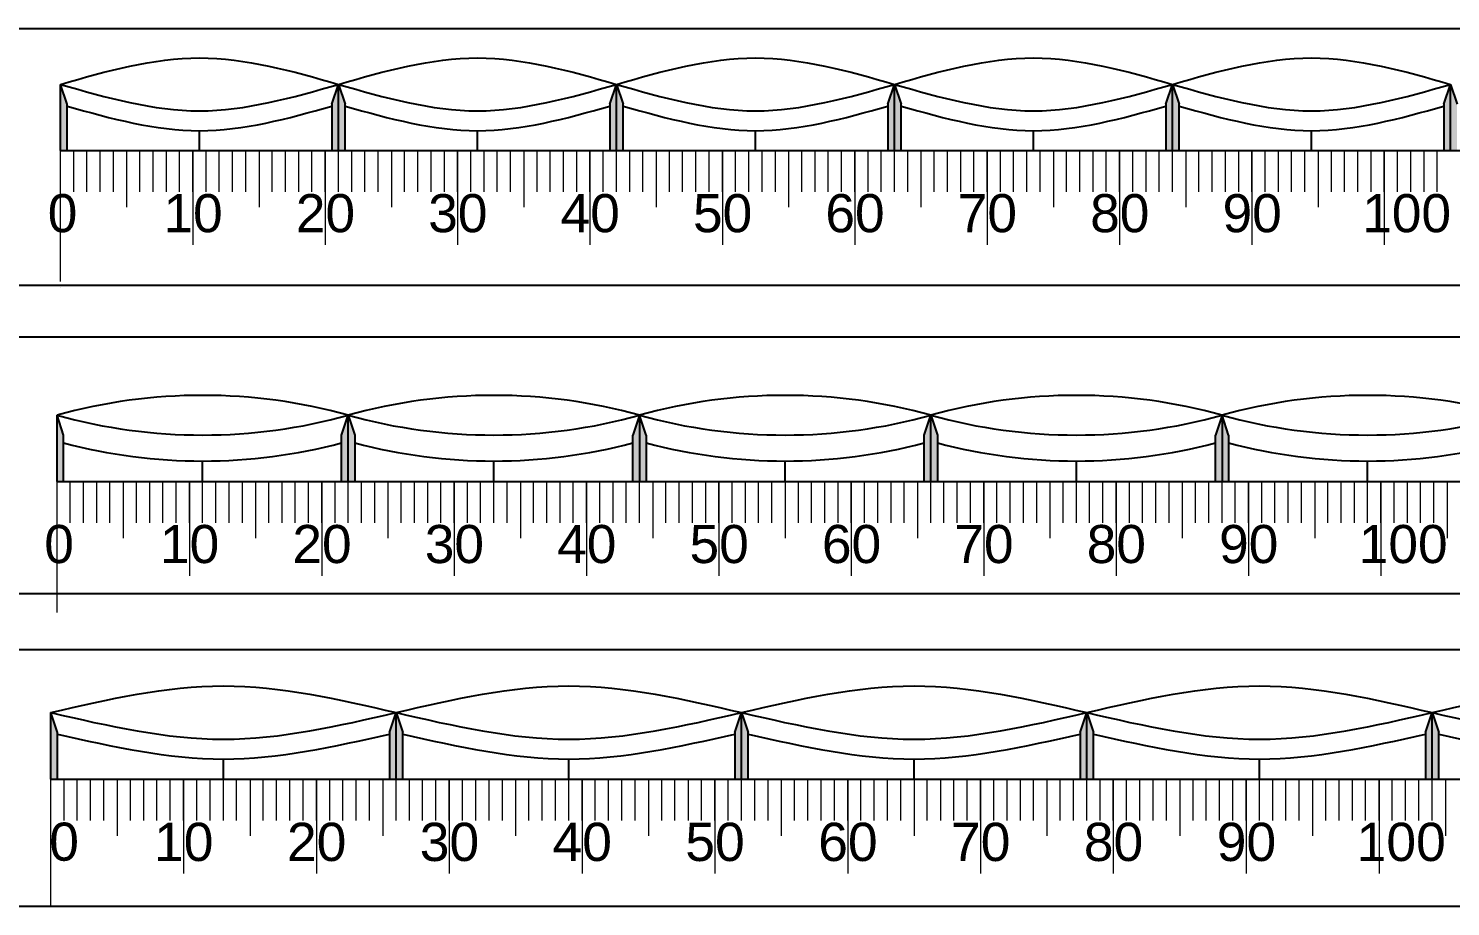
# Model space of a CAD drawing. Header units: millimetres. Extents: x 10828 to 12582, y 10200 to 11457.
# Drawn here: x 10923.9 to 11031.4, y 11234.8 to 11301.1 of the extents above; entities that cross this region are included whole.
import ezdxf

# ---------------------------------------------------------------- set-up
doc = ezdxf.new("R2010")
doc.units = ezdxf.units.MM
doc.linetypes.add('ACAD_ISO03W100', pattern=[30, 12, -18])
for name, color, linetype, lineweight in [('BTONG', 250, 'Continuous', 30), ('chigioixd', 1, 'ACAD_ISO03W100', 30), ('VATLIEU', 250, 'Continuous', 5)]:
    doc.layers.add(name, color=color, linetype=linetype, lineweight=lineweight)
doc.layers.add('GHICHU', color=7, linetype='Continuous')
doc.styles.add('VN-DIM', font='')
doc.styles.get('VN-DIM').set_extended_font_data('VNI-Helve')

# ---------------------------------------------------------------- blocks, each defined once
blk = doc.blocks.new('*U18')
h = blk.add_hatch(color=3)
h.dxf.hatch_style = 1
h.paths.add_polyline_path([(-21.75, 0.25), (-22.25, 1.75), (-22.25, -3.25), (-21.75, -3.25)])
h.paths.add_polyline_path([(-0.25, 1.75), (-0.75, 0.25), (-0.75, -3.25), (-0.25, -3.25)])
h.paths.add_polyline_path([(0.25, 0.25), (-0.25, 1.75), (-0.25, -3.25), (0.25, -3.25)])
h.paths.add_polyline_path([(21.75, 1.75), (21.25, 0.25), (21.25, -3.25), (21.75, -3.25)])
h.paths.add_polyline_path([(22.25, 0.25), (21.75, 1.75), (21.75, -3.25), (22.25, -3.25)])
for p, q in [((-0.75, 0.25), (-0.25, 1.75)), ((-0.25, -3.25), (-0.25, 1.75)), ((-0.25, 1.75), (0.25, 0.25)), ((21.75, 1.75), (21.25, 0.25)), ((21.75, 1.75), (21.75, -3.25)), ((22.25, 0.25), (21.75, 1.75)), ((-0.75, -3.25), (-0.75, 0.25)), ((0.25, 0.25), (0.25, -3.25)), ((21.25, -3.25), (21.25, 0.25)), ((22.25, 0.25), (22.25, -3.25))]:
    blk.add_line(p, q)
at = {"color": 1}
for p, q in [((-11.25, -3.25), (-11.25, -1.75)), ((10.75, -3.25), (10.75, -1.71)), ((10.75, -3.25), (10.75, -1.75))]:
    blk.add_line(p, q, dxfattribs=at)
for centre, start, end in [((-11.25, -37.83), 74.4697, 105.5303), ((-11.25, -37.83), 74.4697, 105.5303), ((-11.25, -37.83), 74.4697, 105.5303), ((10.75, -37.83), 74.4697, 105.5303), ((10.75, -37.83), 74.4697, 105.5303), ((10.75, -37.83), 74.4697, 105.5303), ((-11.25, 41.33), 254.4697, 285.5303), ((-11.25, 41.33), 254.4697, 285.5303), ((-11.25, 41.33), 254.4697, 285.5303), ((10.75, 41.33), 254.4697, 285.5303), ((10.75, 41.33), 254.4697, 285.5303), ((10.75, 41.33), 254.4697, 285.5303)]:
    blk.add_arc(centre, 41.08, start, end)
at = {"color": 5}
for centre, start, end in [((-11.25, -37.83), 74.4697, 105.5303), ((10.75, 41.33), 254.4697, 285.5303)]:
    blk.add_arc(centre, 41.08, start, end, dxfattribs=at)
at = {"color": 6}
for centre, start, end in [((10.75, -37.83), 74.4697, 105.5303), ((-11.25, 41.33), 254.4697, 285.5303)]:
    blk.add_arc(centre, 41.08, start, end, dxfattribs=at)
at = {"color": 1}
for centre in [(-11.25, 39.37), (10.75, 39.37)]:
    blk.add_arc(centre, 41.08, 255.1922, 284.8078, dxfattribs=at)
blk = doc.blocks.new('*U19')
at = {"color": 0, "linetype": 'ByBlock', "lineweight": -2, "transparency": 16777216}
for p in [(0, 0), (44, 0), (88, 0)]:
    blk.add_blockref('*U18', p, dxfattribs=at)

msp = doc.modelspace()

# ---------------------------------------------------------------- hatches: boundary and pattern name
h = msp.add_hatch(color=3)
h.dxf.hatch_style = 1
h.paths.add_polyline_path([(10926.86, 11295.38), (10926.36, 11296.88), (10926.36, 11291.88), (10926.86, 11291.88)])
h.paths.add_polyline_path([(10947.36, 11296.88), (10946.86, 11295.38), (10946.86, 11291.88), (10947.36, 11291.88)])
h.paths.add_polyline_path([(10947.86, 11295.38), (10947.36, 11296.88), (10947.36, 11291.88), (10947.86, 11291.88)])
h.paths.add_polyline_path([(10968.36, 11296.88), (10967.86, 11295.38), (10967.86, 11291.88), (10968.36, 11291.88)])
h.paths.add_polyline_path([(10968.86, 11295.38), (10968.36, 11296.88), (10968.36, 11291.88), (10968.86, 11291.88)])
h = msp.add_hatch(color=3)
h.dxf.hatch_style = 1
h.paths.add_polyline_path([(10968.86, 11295.38), (10968.36, 11296.88), (10968.36, 11291.88), (10968.86, 11291.88)])
h.paths.add_polyline_path([(10989.36, 11296.88), (10988.86, 11295.38), (10988.86, 11291.88), (10989.36, 11291.88)])
h.paths.add_polyline_path([(10989.86, 11295.38), (10989.36, 11296.88), (10989.36, 11291.88), (10989.86, 11291.88)])
h.paths.add_polyline_path([(11010.36, 11296.88), (11009.86, 11295.38), (11009.86, 11291.88), (11010.36, 11291.88)])
h.paths.add_polyline_path([(11010.86, 11295.38), (11010.36, 11296.88), (11010.36, 11291.88), (11010.86, 11291.88)])
h = msp.add_hatch(color=3)
h.dxf.hatch_style = 1
h.paths.add_polyline_path([(11010.86, 11295.38), (11010.36, 11296.88), (11010.36, 11291.88), (11010.86, 11291.88)])
h.paths.add_polyline_path([(11031.36, 11296.88), (11030.86, 11295.38), (11030.86, 11291.88), (11031.36, 11291.88)])
h.paths.add_polyline_path([(11031.86, 11295.38), (11031.36, 11296.88), (11031.36, 11291.88), (11031.86, 11291.88)])
h.paths.add_polyline_path([(11052.36, 11296.88), (11051.86, 11295.38), (11051.86, 11291.88), (11052.36, 11291.88)])
h.paths.add_polyline_path([(11052.86, 11295.38), (11052.36, 11296.88), (11052.36, 11291.88), (11052.86, 11291.88)])
h = msp.add_hatch(color=3)
h.dxf.hatch_style = 1
h.paths.add_polyline_path([(10926.13, 11247.92), (10925.63, 11249.43), (10925.63, 11244.41), (10926.13, 11244.41)])
h.paths.add_polyline_path([(10951.71, 11249.43), (10951.21, 11247.92), (10951.21, 11244.41), (10951.71, 11244.41)])
h.paths.add_polyline_path([(10952.21, 11247.92), (10951.71, 11249.43), (10951.71, 11244.41), (10952.21, 11244.41)])
h.paths.add_polyline_path([(10977.8, 11249.43), (10977.3, 11247.92), (10977.3, 11244.41), (10977.8, 11244.41)])
h.paths.add_polyline_path([(10978.3, 11247.92), (10977.8, 11249.43), (10977.8, 11244.41), (10978.3, 11244.41)])
h = msp.add_hatch(color=3)
h.dxf.hatch_style = 1
h.paths.add_polyline_path([(10978.3, 11247.92), (10977.8, 11249.43), (10977.8, 11244.41), (10978.3, 11244.41)])
h.paths.add_polyline_path([(11003.88, 11249.43), (11003.38, 11247.92), (11003.38, 11244.41), (11003.88, 11244.41)])
h.paths.add_polyline_path([(11004.39, 11247.92), (11003.88, 11249.43), (11003.88, 11244.41), (11004.39, 11244.41)])
h.paths.add_polyline_path([(11029.97, 11249.43), (11029.47, 11247.92), (11029.47, 11244.41), (11029.97, 11244.41)])
h.paths.add_polyline_path([(11030.47, 11247.92), (11029.97, 11249.43), (11029.97, 11244.41), (11030.47, 11244.41)])

# ---------------------------------------------------------------- linework, layer by layer
for p, q in [((10926.36, 11291.88), (10926.36, 11296.88)), ((10926.86, 11295.38), (10926.36, 11296.88)), ((10946.86, 11295.38), (10947.36, 11296.88)), ((10947.36, 11291.88), (10947.36, 11296.88)), ((10947.36, 11296.88), (10947.86, 11295.38)), ((10967.86, 11295.38), (10968.36, 11296.88)), ((10968.36, 11291.88), (10968.36, 11296.88)), ((10968.36, 11296.88), (10968.86, 11295.38)), ((10988.86, 11295.38), (10989.36, 11296.88)), ((10989.36, 11291.88), (10989.36, 11296.88)), ((10989.36, 11296.88), (10989.86, 11295.38)), ((11009.86, 11295.38), (11010.36, 11296.88)), ((11010.36, 11291.88), (11010.36, 11296.88)), ((11010.36, 11296.88), (11010.86, 11295.38)), ((11030.86, 11295.38), (11031.36, 11296.88)), ((11031.36, 11291.88), (11031.36, 11296.88)), ((11031.36, 11296.88), (11031.86, 11295.38)), ((10926.36, 11291.88), (10926.36, 11295.38)), ((10926.86, 11291.88), (10926.86, 11295.38)), ((10946.86, 11295.38), (10946.86, 11291.88)), ((10947.86, 11291.88), (10947.86, 11295.38)), ((10967.86, 11295.38), (10967.86, 11291.88)), ((10968.86, 11291.88), (10968.86, 11295.38)), ((10988.86, 11295.38), (10988.86, 11291.88)), ((10989.86, 11291.88), (10989.86, 11295.38)), ((11009.86, 11295.38), (11009.86, 11291.88)), ((11010.86, 11291.88), (11010.86, 11295.38)), ((11030.86, 11295.38), (11030.86, 11291.88)), ((10926.1, 11266.89), (10926.1, 11271.89)), ((10926.6, 11270.39), (10926.1, 11271.89)), ((10926.6, 11266.89), (10926.6, 11270.39)), ((10926.1, 11266.89), (10926.1, 11268.39)), ((10926.1, 11266.89), (11066.1, 11266.89)), ((10926.1, 11266.89), (10926.6, 11266.89)), ((10947.1, 11266.89), (10947.6, 11266.89)), ((10948.1, 11266.89), (10959.1, 11266.89)), ((10969.1, 11266.89), (10969.6, 11266.89)), ((10925.63, 11244.41), (10925.63, 11249.43)), ((10926.13, 11247.92), (10925.63, 11249.43)), ((10951.21, 11247.92), (10951.71, 11249.43)), ((10951.71, 11244.41), (10951.71, 11249.43)), ((10951.71, 11249.43), (10952.21, 11247.92)), ((10977.3, 11247.92), (10977.8, 11249.43)), ((10977.8, 11244.41), (10977.8, 11249.43)), ((10977.8, 11249.43), (10978.3, 11247.92)), ((11003.38, 11247.92), (11003.88, 11249.43)), ((11003.88, 11244.41), (11003.88, 11249.43)), ((11003.88, 11249.43), (11004.39, 11247.92)), ((11029.47, 11247.92), (11029.97, 11249.43)), ((11029.97, 11244.41), (11029.97, 11249.43)), ((11029.97, 11249.43), (11030.47, 11247.92)), ((10925.63, 11244.41), (10925.63, 11247.92)), ((10926.13, 11244.41), (10926.13, 11247.92)), ((10951.21, 11247.92), (10951.21, 11244.41)), ((10952.21, 11244.41), (10952.21, 11247.92)), ((10977.3, 11247.92), (10977.3, 11244.41)), ((10978.3, 11244.41), (10978.3, 11247.92)), ((11003.38, 11247.92), (11003.38, 11244.41)), ((11004.39, 11244.41), (11004.39, 11247.92)), ((11029.47, 11247.92), (11029.47, 11244.41)), ((11030.47, 11244.41), (11030.47, 11247.92))]:
    msp.add_line(p, q)
at = {"color": 1}
for p, q in [((10936.86, 11291.88), (10936.86, 11293.38)), ((10957.86, 11291.88), (10957.86, 11293.38)), ((10978.86, 11291.88), (10978.86, 11293.38)), ((10999.86, 11291.88), (10999.86, 11293.38)), ((11020.86, 11291.88), (11020.86, 11293.38)), ((10938.67, 11244.41), (10938.67, 11245.92)), ((10964.76, 11244.41), (10964.76, 11245.92)), ((10990.84, 11244.41), (10990.84, 11245.92)), ((11016.93, 11244.41), (11016.93, 11245.92))]:
    msp.add_line(p, q, dxfattribs=at)
at = {"color": 0}
for p, q in [((10926.36, 11291.88), (11056.36, 11291.88)), ((10926.36, 11291.88), (10926.86, 11291.88)), ((10936.36, 11291.88), (10936.86, 11291.88)), ((10947.36, 11291.88), (10947.86, 11291.88)), ((10968.36, 11291.88), (10968.86, 11291.88)), ((10925.63, 11244.41), (11056.56, 11244.41)), ((10925.63, 11244.41), (10926.13, 11244.41)), ((10951.71, 11244.41), (10952.21, 11244.41)), ((10977.8, 11244.41), (10978.3, 11244.41))]:
    msp.add_line(p, q, dxfattribs=at)
for points in [[(10867.25, 11301.1), (11086.86, 11301.1), (11086.86, 11281.69), (10867.25, 11281.69)], [(10867.28, 11277.82), (11086.89, 11277.82), (11086.89, 11258.41), (10867.28, 11258.41)], [(10867.33, 11254.19), (11086.94, 11254.19), (11086.94, 11234.78), (10867.33, 11234.78)]]:
    msp.add_lwpolyline(points, close=True)
at = {"color": 5}
for points in [[(10926.36, 11296.88), (10936.86, 11298.88), (10947.36, 11296.88)], [(10968.36, 11296.88), (10978.86, 11298.88), (10989.36, 11296.88)], [(11010.36, 11296.88), (11020.86, 11298.88), (11031.36, 11296.88)], [(10947.36, 11296.88), (10957.86, 11294.88), (10968.36, 11296.88)], [(10989.36, 11296.88), (10999.86, 11294.88), (11010.36, 11296.88)], [(10925.63, 11249.43), (10938.67, 11251.44), (10951.71, 11249.43)], [(10977.8, 11249.43), (10990.84, 11251.44), (11003.88, 11249.43)], [(11029.97, 11249.43), (11043.01, 11251.44), (11056.06, 11249.43)], [(10951.71, 11249.43), (10964.76, 11247.42), (10977.8, 11249.43)], [(11003.88, 11249.43), (11016.93, 11247.42), (11029.97, 11249.43)]]:
    msp.add_spline(points, degree=3, dxfattribs=at)
at = {"color": 6}
for points in [[(10947.36, 11296.88), (10957.86, 11298.88), (10968.36, 11296.88)], [(10989.36, 11296.88), (10999.86, 11298.88), (11010.36, 11296.88)], [(10926.36, 11296.88), (10936.86, 11294.88), (10947.36, 11296.88)], [(10968.36, 11296.88), (10978.86, 11294.88), (10989.36, 11296.88)], [(11010.36, 11296.88), (11020.86, 11294.88), (11031.36, 11296.88)], [(10951.71, 11249.43), (10964.76, 11251.44), (10977.8, 11249.43)], [(11003.88, 11249.43), (11016.93, 11251.44), (11029.97, 11249.43)], [(10925.63, 11249.43), (10938.67, 11247.42), (10951.71, 11249.43)], [(10977.8, 11249.43), (10990.84, 11247.42), (11003.88, 11249.43)], [(11029.97, 11249.43), (11043.01, 11247.42), (11056.06, 11249.43)]]:
    msp.add_spline(points, degree=3, dxfattribs=at)
at = {"color": 1}
for points in [[(10926.86, 11295.24), (10930.2, 11294.29), (10936.86, 11292.47), (10943.53, 11294.29), (10946.86, 11295.24)], [(10947.86, 11295.24), (10951.2, 11294.29), (10957.86, 11292.47), (10964.53, 11294.29), (10967.86, 11295.24)], [(10968.86, 11295.24), (10972.2, 11294.29), (10978.86, 11292.47), (10985.53, 11294.29), (10988.86, 11295.24)], [(10989.86, 11295.24), (10993.2, 11294.29), (10999.86, 11292.47), (11006.53, 11294.29), (11009.86, 11295.24)], [(11010.86, 11295.24), (11014.2, 11294.29), (11020.86, 11292.47), (11027.53, 11294.29), (11030.86, 11295.24)], [(10926.13, 11247.81), (10930.31, 11246.85), (10938.67, 11244.99), (10947.03, 11246.85), (10951.21, 11247.81)], [(10952.21, 11247.81), (10956.4, 11246.85), (10964.76, 11244.99), (10973.12, 11246.85), (10977.3, 11247.81)], [(10978.3, 11247.81), (10982.48, 11246.85), (10990.84, 11244.99), (10999.2, 11246.85), (11003.38, 11247.81)], [(11004.39, 11247.81), (11008.57, 11246.85), (11016.93, 11244.99), (11025.29, 11246.85), (11029.47, 11247.81)], [(11030.47, 11247.81), (11034.65, 11246.85), (11043.01, 11244.99), (11051.37, 11246.85), (11055.55, 11247.81)]]:
    msp.add_open_spline(points, degree=3, dxfattribs=at)
at = {"layer": 'BTONG', "color": 0, "linetype": 'ByBlock', "lineweight": 13, "ltscale": 0.13}
for p, q in [((10926.36, 11288.76), (10926.36, 11291.88)), ((10927.36, 11288.76), (10927.36, 11291.88)), ((10928.36, 11288.76), (10928.36, 11291.88)), ((10929.36, 11288.76), (10929.36, 11291.88)), ((10930.36, 11288.76), (10930.36, 11291.88)), ((10931.36, 11291.88), (10931.36, 11287.6)), ((10932.36, 11288.76), (10932.36, 11291.88)), ((10933.36, 11288.76), (10933.36, 11291.88)), ((10934.36, 11288.76), (10934.36, 11291.88)), ((10935.36, 11288.76), (10935.36, 11291.88)), ((10936.36, 11288.76), (10936.36, 11291.88)), ((10937.36, 11288.76), (10937.36, 11291.88)), ((10938.36, 11288.76), (10938.36, 11291.88)), ((10939.36, 11288.76), (10939.36, 11291.88)), ((10940.36, 11288.76), (10940.36, 11291.88)), ((10941.36, 11291.88), (10941.36, 11287.6)), ((10942.36, 11288.76), (10942.36, 11291.88)), ((10943.36, 11288.76), (10943.36, 11291.88)), ((10944.36, 11288.76), (10944.36, 11291.88)), ((10945.36, 11288.76), (10945.36, 11291.88)), ((10946.36, 11288.76), (10946.36, 11291.88)), ((10947.36, 11288.76), (10947.36, 11291.88)), ((10948.36, 11288.76), (10948.36, 11291.88)), ((10949.36, 11288.76), (10949.36, 11291.88)), ((10950.36, 11288.76), (10950.36, 11291.88)), ((10951.36, 11291.88), (10951.36, 11287.6)), ((10952.36, 11288.76), (10952.36, 11291.88)), ((10953.36, 11288.76), (10953.36, 11291.88)), ((10954.36, 11288.76), (10954.36, 11291.88)), ((10955.36, 11288.76), (10955.36, 11291.88)), ((10956.36, 11288.76), (10956.36, 11291.88)), ((10957.36, 11288.76), (10957.36, 11291.88)), ((10958.36, 11288.76), (10958.36, 11291.88)), ((10959.36, 11288.76), (10959.36, 11291.88)), ((10960.36, 11288.76), (10960.36, 11291.88)), ((10961.36, 11291.88), (10961.36, 11287.6)), ((10962.36, 11288.76), (10962.36, 11291.88)), ((10963.36, 11288.76), (10963.36, 11291.88)), ((10964.36, 11288.76), (10964.36, 11291.88)), ((10965.36, 11288.76), (10965.36, 11291.88)), ((10966.36, 11288.76), (10966.36, 11291.88)), ((10967.36, 11288.76), (10967.36, 11291.88)), ((10968.36, 11288.76), (10968.36, 11291.88)), ((10969.36, 11288.76), (10969.36, 11291.88)), ((10970.36, 11288.76), (10970.36, 11291.88)), ((10971.36, 11291.88), (10971.36, 11287.6)), ((10972.36, 11288.76), (10972.36, 11291.88)), ((10973.36, 11288.76), (10973.36, 11291.88)), ((10974.36, 11288.76), (10974.36, 11291.88)), ((10975.36, 11288.76), (10975.36, 11291.88)), ((10976.36, 11288.76), (10976.36, 11291.88)), ((10977.36, 11288.76), (10977.36, 11291.88)), ((10978.36, 11288.76), (10978.36, 11291.88)), ((10979.36, 11288.76), (10979.36, 11291.88)), ((10980.36, 11288.76), (10980.36, 11291.88)), ((10981.36, 11291.88), (10981.36, 11287.6)), ((10982.36, 11288.76), (10982.36, 11291.88)), ((10983.36, 11288.76), (10983.36, 11291.88)), ((10984.36, 11288.76), (10984.36, 11291.88)), ((10985.36, 11288.76), (10985.36, 11291.88)), ((10986.36, 11288.76), (10986.36, 11291.88)), ((10987.36, 11288.76), (10987.36, 11291.88)), ((10988.36, 11288.76), (10988.36, 11291.88)), ((10989.36, 11288.76), (10989.36, 11291.88)), ((10990.36, 11288.76), (10990.36, 11291.88)), ((10991.36, 11291.88), (10991.36, 11287.6)), ((10992.36, 11288.76), (10992.36, 11291.88)), ((10993.36, 11288.76), (10993.36, 11291.88)), ((10994.36, 11288.76), (10994.36, 11291.88)), ((10995.36, 11288.76), (10995.36, 11291.88)), ((10996.36, 11288.76), (10996.36, 11291.88)), ((10997.36, 11288.76), (10997.36, 11291.88)), ((10998.36, 11288.76), (10998.36, 11291.88)), ((10999.36, 11288.76), (10999.36, 11291.88)), ((11000.36, 11288.76), (11000.36, 11291.88)), ((11001.36, 11291.88), (11001.36, 11287.6)), ((11002.36, 11288.76), (11002.36, 11291.88)), ((11003.36, 11288.76), (11003.36, 11291.88)), ((11004.36, 11288.76), (11004.36, 11291.88)), ((11005.36, 11288.76), (11005.36, 11291.88)), ((11006.36, 11288.76), (11006.36, 11291.88)), ((11007.36, 11288.76), (11007.36, 11291.88)), ((11008.36, 11288.76), (11008.36, 11291.88)), ((11009.36, 11288.76), (11009.36, 11291.88)), ((11010.36, 11288.76), (11010.36, 11291.88)), ((11011.36, 11291.88), (11011.36, 11287.6)), ((11012.36, 11288.76), (11012.36, 11291.88)), ((11013.36, 11288.76), (11013.36, 11291.88)), ((11014.36, 11288.76), (11014.36, 11291.88)), ((11015.36, 11288.76), (11015.36, 11291.88)), ((11016.36, 11288.76), (11016.36, 11291.88)), ((11017.36, 11288.76), (11017.36, 11291.88)), ((11018.36, 11288.76), (11018.36, 11291.88)), ((11019.36, 11288.76), (11019.36, 11291.88)), ((11020.36, 11288.76), (11020.36, 11291.88)), ((11021.36, 11291.88), (11021.36, 11287.6)), ((11022.36, 11288.76), (11022.36, 11291.88)), ((11023.36, 11288.76), (11023.36, 11291.88)), ((11024.36, 11288.76), (11024.36, 11291.88)), ((11025.36, 11288.76), (11025.36, 11291.88)), ((11026.36, 11288.76), (11026.36, 11291.88)), ((11027.36, 11288.76), (11027.36, 11291.88)), ((11028.36, 11288.76), (11028.36, 11291.88)), ((11029.36, 11288.76), (11029.36, 11291.88)), ((11030.36, 11288.76), (11030.36, 11291.88)), ((10926.1, 11263.77), (10926.1, 11266.89)), ((10927.1, 11263.77), (10927.1, 11266.89)), ((10928.1, 11263.77), (10928.1, 11266.89)), ((10929.1, 11263.77), (10929.1, 11266.89)), ((10930.1, 11263.77), (10930.1, 11266.89)), ((10931.1, 11266.89), (10931.1, 11262.61)), ((10932.1, 11263.77), (10932.1, 11266.89)), ((10933.1, 11263.77), (10933.1, 11266.89)), ((10934.1, 11263.77), (10934.1, 11266.89)), ((10935.1, 11263.77), (10935.1, 11266.89)), ((10936.1, 11263.77), (10936.1, 11266.89)), ((10937.1, 11263.77), (10937.1, 11266.89)), ((10938.1, 11263.77), (10938.1, 11266.89)), ((10939.1, 11263.77), (10939.1, 11266.89)), ((10940.1, 11263.77), (10940.1, 11266.89)), ((10941.1, 11266.89), (10941.1, 11262.61)), ((10942.1, 11263.77), (10942.1, 11266.89)), ((10943.1, 11263.77), (10943.1, 11266.89)), ((10944.1, 11263.77), (10944.1, 11266.89)), ((10945.1, 11263.77), (10945.1, 11266.89)), ((10946.1, 11263.77), (10946.1, 11266.89)), ((10947.1, 11263.77), (10947.1, 11266.89)), ((10948.1, 11263.77), (10948.1, 11266.89)), ((10949.1, 11263.77), (10949.1, 11266.89)), ((10950.1, 11263.77), (10950.1, 11266.89)), ((10951.1, 11266.89), (10951.1, 11262.61)), ((10952.1, 11263.77), (10952.1, 11266.89)), ((10953.1, 11263.77), (10953.1, 11266.89)), ((10954.1, 11263.77), (10954.1, 11266.89)), ((10955.1, 11263.77), (10955.1, 11266.89)), ((10956.1, 11263.77), (10956.1, 11266.89)), ((10957.1, 11263.77), (10957.1, 11266.89)), ((10958.1, 11263.77), (10958.1, 11266.89)), ((10959.1, 11263.77), (10959.1, 11266.89)), ((10960.1, 11263.77), (10960.1, 11266.89)), ((10961.1, 11266.89), (10961.1, 11262.61)), ((10962.1, 11263.77), (10962.1, 11266.89)), ((10963.1, 11263.77), (10963.1, 11266.89)), ((10964.1, 11263.77), (10964.1, 11266.89)), ((10965.1, 11263.77), (10965.1, 11266.89)), ((10966.1, 11263.77), (10966.1, 11266.89)), ((10967.1, 11263.77), (10967.1, 11266.89)), ((10968.1, 11263.77), (10968.1, 11266.89)), ((10969.1, 11263.77), (10969.1, 11266.89)), ((10970.1, 11263.77), (10970.1, 11266.89)), ((10971.1, 11266.89), (10971.1, 11262.61)), ((10972.1, 11263.77), (10972.1, 11266.89)), ((10973.1, 11263.77), (10973.1, 11266.89)), ((10974.1, 11263.77), (10974.1, 11266.89)), ((10975.1, 11263.77), (10975.1, 11266.89)), ((10976.1, 11263.77), (10976.1, 11266.89)), ((10977.1, 11263.77), (10977.1, 11266.89)), ((10978.1, 11263.77), (10978.1, 11266.89)), ((10979.1, 11263.77), (10979.1, 11266.89)), ((10980.1, 11263.77), (10980.1, 11266.89)), ((10981.1, 11266.89), (10981.1, 11262.61)), ((10982.1, 11263.77), (10982.1, 11266.89)), ((10983.1, 11263.77), (10983.1, 11266.89)), ((10984.1, 11263.77), (10984.1, 11266.89)), ((10985.1, 11263.77), (10985.1, 11266.89)), ((10986.1, 11263.77), (10986.1, 11266.89)), ((10987.1, 11263.77), (10987.1, 11266.89)), ((10988.1, 11263.77), (10988.1, 11266.89)), ((10989.1, 11263.77), (10989.1, 11266.89)), ((10990.1, 11263.77), (10990.1, 11266.89)), ((10991.1, 11266.89), (10991.1, 11262.61)), ((10992.1, 11263.77), (10992.1, 11266.89)), ((10993.1, 11263.77), (10993.1, 11266.89)), ((10994.1, 11263.77), (10994.1, 11266.89)), ((10995.1, 11263.77), (10995.1, 11266.89)), ((10996.1, 11263.77), (10996.1, 11266.89)), ((10997.1, 11263.77), (10997.1, 11266.89)), ((10998.1, 11263.77), (10998.1, 11266.89)), ((10999.1, 11263.77), (10999.1, 11266.89)), ((11000.1, 11263.77), (11000.1, 11266.89)), ((11001.1, 11266.89), (11001.1, 11262.61)), ((11002.1, 11263.77), (11002.1, 11266.89)), ((11003.1, 11263.77), (11003.1, 11266.89)), ((11004.1, 11263.77), (11004.1, 11266.89)), ((11005.1, 11263.77), (11005.1, 11266.89)), ((11006.1, 11263.77), (11006.1, 11266.89)), ((11007.1, 11263.77), (11007.1, 11266.89)), ((11008.1, 11263.77), (11008.1, 11266.89)), ((11009.1, 11263.77), (11009.1, 11266.89)), ((11010.1, 11263.77), (11010.1, 11266.89)), ((11011.1, 11266.89), (11011.1, 11262.61)), ((11012.1, 11263.77), (11012.1, 11266.89)), ((11013.1, 11263.77), (11013.1, 11266.89)), ((11014.1, 11263.77), (11014.1, 11266.89)), ((11015.1, 11263.77), (11015.1, 11266.89)), ((11016.1, 11263.77), (11016.1, 11266.89)), ((11017.1, 11263.77), (11017.1, 11266.89)), ((11018.1, 11263.77), (11018.1, 11266.89)), ((11019.1, 11263.77), (11019.1, 11266.89)), ((11020.1, 11263.77), (11020.1, 11266.89)), ((11021.1, 11266.89), (11021.1, 11262.61)), ((11022.1, 11263.77), (11022.1, 11266.89)), ((11023.1, 11263.77), (11023.1, 11266.89)), ((11024.1, 11263.77), (11024.1, 11266.89)), ((11025.1, 11263.77), (11025.1, 11266.89)), ((11026.1, 11263.77), (11026.1, 11266.89)), ((11027.1, 11263.77), (11027.1, 11266.89)), ((11028.1, 11263.77), (11028.1, 11266.89)), ((11029.1, 11263.77), (11029.1, 11266.89)), ((11030.1, 11263.77), (11030.1, 11266.89)), ((11031.1, 11266.89), (11031.1, 11262.61)), ((10925.63, 11241.28), (10925.63, 11244.41)), ((10926.63, 11241.28), (10926.63, 11244.41)), ((10927.63, 11241.28), (10927.63, 11244.41)), ((10928.64, 11241.28), (10928.64, 11244.41)), ((10929.64, 11241.28), (10929.64, 11244.41)), ((10930.64, 11244.41), (10930.64, 11240.11)), ((10931.65, 11241.28), (10931.65, 11244.41)), ((10932.65, 11241.28), (10932.65, 11244.41)), ((10933.65, 11241.28), (10933.65, 11244.41)), ((10934.66, 11241.28), (10934.66, 11244.41)), ((10935.66, 11241.28), (10935.66, 11244.41)), ((10936.66, 11241.28), (10936.66, 11244.41)), ((10937.67, 11241.28), (10937.67, 11244.41)), ((10938.67, 11241.28), (10938.67, 11244.41)), ((10939.67, 11241.28), (10939.67, 11244.41)), ((10940.68, 11244.41), (10940.68, 11240.11)), ((10941.68, 11241.28), (10941.68, 11244.41)), ((10942.68, 11241.28), (10942.68, 11244.41)), ((10943.69, 11241.28), (10943.69, 11244.41)), ((10944.69, 11241.28), (10944.69, 11244.41)), ((10945.69, 11241.28), (10945.69, 11244.41)), ((10946.7, 11241.28), (10946.7, 11244.41)), ((10947.7, 11241.28), (10947.7, 11244.41)), ((10948.7, 11241.28), (10948.7, 11244.41)), ((10949.71, 11241.28), (10949.71, 11244.41)), ((10950.71, 11244.41), (10950.71, 11240.11)), ((10951.71, 11241.28), (10951.71, 11244.41)), ((10952.72, 11241.28), (10952.72, 11244.41)), ((10953.72, 11241.28), (10953.72, 11244.41)), ((10954.72, 11241.28), (10954.72, 11244.41)), ((10955.73, 11241.28), (10955.73, 11244.41)), ((10956.73, 11241.28), (10956.73, 11244.41)), ((10957.73, 11241.28), (10957.73, 11244.41)), ((10958.74, 11241.28), (10958.74, 11244.41)), ((10959.74, 11241.28), (10959.74, 11244.41)), ((10960.74, 11244.41), (10960.74, 11240.11)), ((10961.75, 11241.28), (10961.75, 11244.41)), ((10962.75, 11241.28), (10962.75, 11244.41)), ((10963.75, 11241.28), (10963.75, 11244.41)), ((10964.76, 11241.28), (10964.76, 11244.41)), ((10965.76, 11241.28), (10965.76, 11244.41)), ((10966.76, 11241.28), (10966.76, 11244.41)), ((10967.77, 11241.28), (10967.77, 11244.41)), ((10968.77, 11241.28), (10968.77, 11244.41)), ((10969.77, 11241.28), (10969.77, 11244.41)), ((10970.78, 11244.41), (10970.78, 11240.11)), ((10971.78, 11241.28), (10971.78, 11244.41)), ((10972.78, 11241.28), (10972.78, 11244.41)), ((10973.79, 11241.28), (10973.79, 11244.41)), ((10974.79, 11241.28), (10974.79, 11244.41)), ((10975.79, 11241.28), (10975.79, 11244.41)), ((10976.8, 11241.28), (10976.8, 11244.41)), ((10977.8, 11241.28), (10977.8, 11244.41)), ((10978.8, 11241.28), (10978.8, 11244.41)), ((10979.81, 11241.28), (10979.81, 11244.41)), ((10980.81, 11244.41), (10980.81, 11240.11)), ((10981.81, 11241.28), (10981.81, 11244.41)), ((10982.82, 11241.28), (10982.82, 11244.41)), ((10983.82, 11241.28), (10983.82, 11244.41)), ((10984.82, 11241.28), (10984.82, 11244.41)), ((10985.83, 11241.28), (10985.83, 11244.41)), ((10986.83, 11241.28), (10986.83, 11244.41)), ((10987.83, 11241.28), (10987.83, 11244.41)), ((10988.84, 11241.28), (10988.84, 11244.41)), ((10989.84, 11241.28), (10989.84, 11244.41)), ((10990.84, 11244.41), (10990.84, 11240.11)), ((10991.84, 11241.28), (10991.84, 11244.41)), ((10992.85, 11241.28), (10992.85, 11244.41)), ((10993.85, 11241.28), (10993.85, 11244.41)), ((10994.85, 11241.28), (10994.85, 11244.41)), ((10995.86, 11241.28), (10995.86, 11244.41)), ((10996.86, 11241.28), (10996.86, 11244.41)), ((10997.86, 11241.28), (10997.86, 11244.41)), ((10998.87, 11241.28), (10998.87, 11244.41)), ((10999.87, 11241.28), (10999.87, 11244.41)), ((11000.87, 11244.41), (11000.87, 11240.11)), ((11001.88, 11241.28), (11001.88, 11244.41)), ((11002.88, 11241.28), (11002.88, 11244.41)), ((11003.88, 11241.28), (11003.88, 11244.41)), ((11004.89, 11241.28), (11004.89, 11244.41)), ((11005.89, 11241.28), (11005.89, 11244.41)), ((11006.89, 11241.28), (11006.89, 11244.41)), ((11007.9, 11241.28), (11007.9, 11244.41)), ((11008.9, 11241.28), (11008.9, 11244.41)), ((11009.9, 11241.28), (11009.9, 11244.41)), ((11010.91, 11244.41), (11010.91, 11240.11)), ((11011.91, 11241.28), (11011.91, 11244.41)), ((11012.91, 11241.28), (11012.91, 11244.41)), ((11013.92, 11241.28), (11013.92, 11244.41)), ((11014.92, 11241.28), (11014.92, 11244.41)), ((11015.92, 11241.28), (11015.92, 11244.41)), ((11016.93, 11241.28), (11016.93, 11244.41)), ((11017.93, 11241.28), (11017.93, 11244.41)), ((11018.93, 11241.28), (11018.93, 11244.41)), ((11019.94, 11241.28), (11019.94, 11244.41)), ((11020.94, 11244.41), (11020.94, 11240.11)), ((11021.94, 11241.28), (11021.94, 11244.41)), ((11022.95, 11241.28), (11022.95, 11244.41)), ((11023.95, 11241.28), (11023.95, 11244.41)), ((11024.95, 11241.28), (11024.95, 11244.41)), ((11025.96, 11241.28), (11025.96, 11244.41)), ((11026.96, 11241.28), (11026.96, 11244.41)), ((11027.96, 11241.28), (11027.96, 11244.41)), ((11028.97, 11241.28), (11028.97, 11244.41)), ((11029.97, 11241.28), (11029.97, 11244.41)), ((11030.97, 11244.41), (11030.97, 11240.11))]:
    msp.add_line(p, q, dxfattribs=at)
at = {"layer": 'VATLIEU', "color": 4, "linetype": 'ByBlock', "lineweight": 13, "ltscale": 0.13}
for p, q in [((10926.36, 11281.99), (10926.36, 11291.88)), ((10936.36, 11291.88), (10936.36, 11284.76)), ((10946.36, 11291.88), (10946.36, 11284.76)), ((10956.36, 11291.88), (10956.36, 11284.76)), ((10966.36, 11291.88), (10966.36, 11284.76)), ((10976.36, 11291.88), (10976.36, 11284.76)), ((10986.36, 11291.88), (10986.36, 11284.76)), ((10996.36, 11291.88), (10996.36, 11284.76)), ((11006.36, 11291.88), (11006.36, 11284.76)), ((11016.36, 11291.88), (11016.36, 11284.76)), ((11026.36, 11291.88), (11026.36, 11284.76)), ((10926.1, 11257), (10926.1, 11266.89)), ((10936.1, 11266.89), (10936.1, 11259.77)), ((10946.1, 11266.89), (10946.1, 11259.77)), ((10956.1, 11266.89), (10956.1, 11259.77)), ((10966.1, 11266.89), (10966.1, 11259.77)), ((10976.1, 11266.89), (10976.1, 11259.77)), ((10986.1, 11266.89), (10986.1, 11259.77)), ((10996.1, 11266.89), (10996.1, 11259.77)), ((11006.1, 11266.89), (11006.1, 11259.77)), ((11016.1, 11266.89), (11016.1, 11259.77)), ((11026.1, 11266.89), (11026.1, 11259.77)), ((10925.63, 11234.82), (10925.63, 11244.41)), ((10935.66, 11244.41), (10935.66, 11237.27)), ((10945.69, 11244.41), (10945.69, 11237.27)), ((10955.73, 11244.41), (10955.73, 11237.27)), ((10965.76, 11244.41), (10965.76, 11237.27)), ((10975.79, 11244.41), (10975.79, 11237.27)), ((10985.83, 11244.41), (10985.83, 11237.27)), ((10995.86, 11244.41), (10995.86, 11237.27)), ((11005.89, 11244.41), (11005.89, 11237.27)), ((11015.92, 11244.41), (11015.92, 11237.27)), ((11025.96, 11244.41), (11025.96, 11237.27))]:
    msp.add_line(p, q, dxfattribs=at)
at = {"layer": 'VATLIEU'}
msp.add_line((10926.36, 11281.54), (10926.36, 11281.54), dxfattribs=at)

# ---------------------------------------------------------------- block references
msp.add_blockref('*U19', (10948.35, 11270.14))

# ---------------------------------------------------------------- texts
at = {"layer": 'chigioixd', "color": 0, "style": 'VN-DIM'}
for s, height, p in [('0', 2.88, (10925.4, 11285.71)), ('100', 2.88, (11024.69, 11285.71)), ('0', 2.88, (10925.14, 11260.72)), ('100', 2.88, (11024.43, 11260.72)), ('0', 2.88, (10925.52, 11238.24)), ('100', 2.889, (11024.27, 11238.22))]:
    msp.add_text(s, height=height, dxfattribs=at).set_placement(p)
at = {"layer": 'GHICHU', "color": 0, "style": 'VN-DIM'}
for s, height, p in [('10', 2.88, (10934.14, 11285.71)), ('20', 2.88, (10944.14, 11285.71)), ('30', 2.88, (10954.14, 11285.71)), ('40', 2.88, (10964.14, 11285.71)), ('50', 2.88, (10974.14, 11285.71)), ('60', 2.88, (10984.14, 11285.71)), ('70', 2.88, (10994.14, 11285.71)), ('80', 2.88, (11004.14, 11285.71)), ('90', 2.88, (11014.14, 11285.71)), ('10', 2.88, (10933.88, 11260.72)), ('20', 2.88, (10943.88, 11260.72)), ('30', 2.88, (10953.88, 11260.72)), ('40', 2.88, (10963.88, 11260.72)), ('50', 2.88, (10973.88, 11260.72)), ('60', 2.88, (10983.88, 11260.72)), ('70', 2.88, (10993.88, 11260.72)), ('80', 2.88, (11003.88, 11260.72)), ('90', 2.88, (11013.88, 11260.72)), ('10', 2.889, (10933.43, 11238.22)), ('20', 2.889, (10943.47, 11238.22)), ('30', 2.889, (10953.5, 11238.22)), ('40', 2.889, (10963.53, 11238.22)), ('50', 2.889, (10973.56, 11238.22)), ('60', 2.889, (10983.6, 11238.22)), ('70', 2.889, (10993.63, 11238.22)), ('80', 2.889, (11003.66, 11238.22)), ('90', 2.889, (11013.7, 11238.22))]:
    msp.add_text(s, height=height, dxfattribs=at).set_placement(p)

doc.saveas('drawing.dxf')
